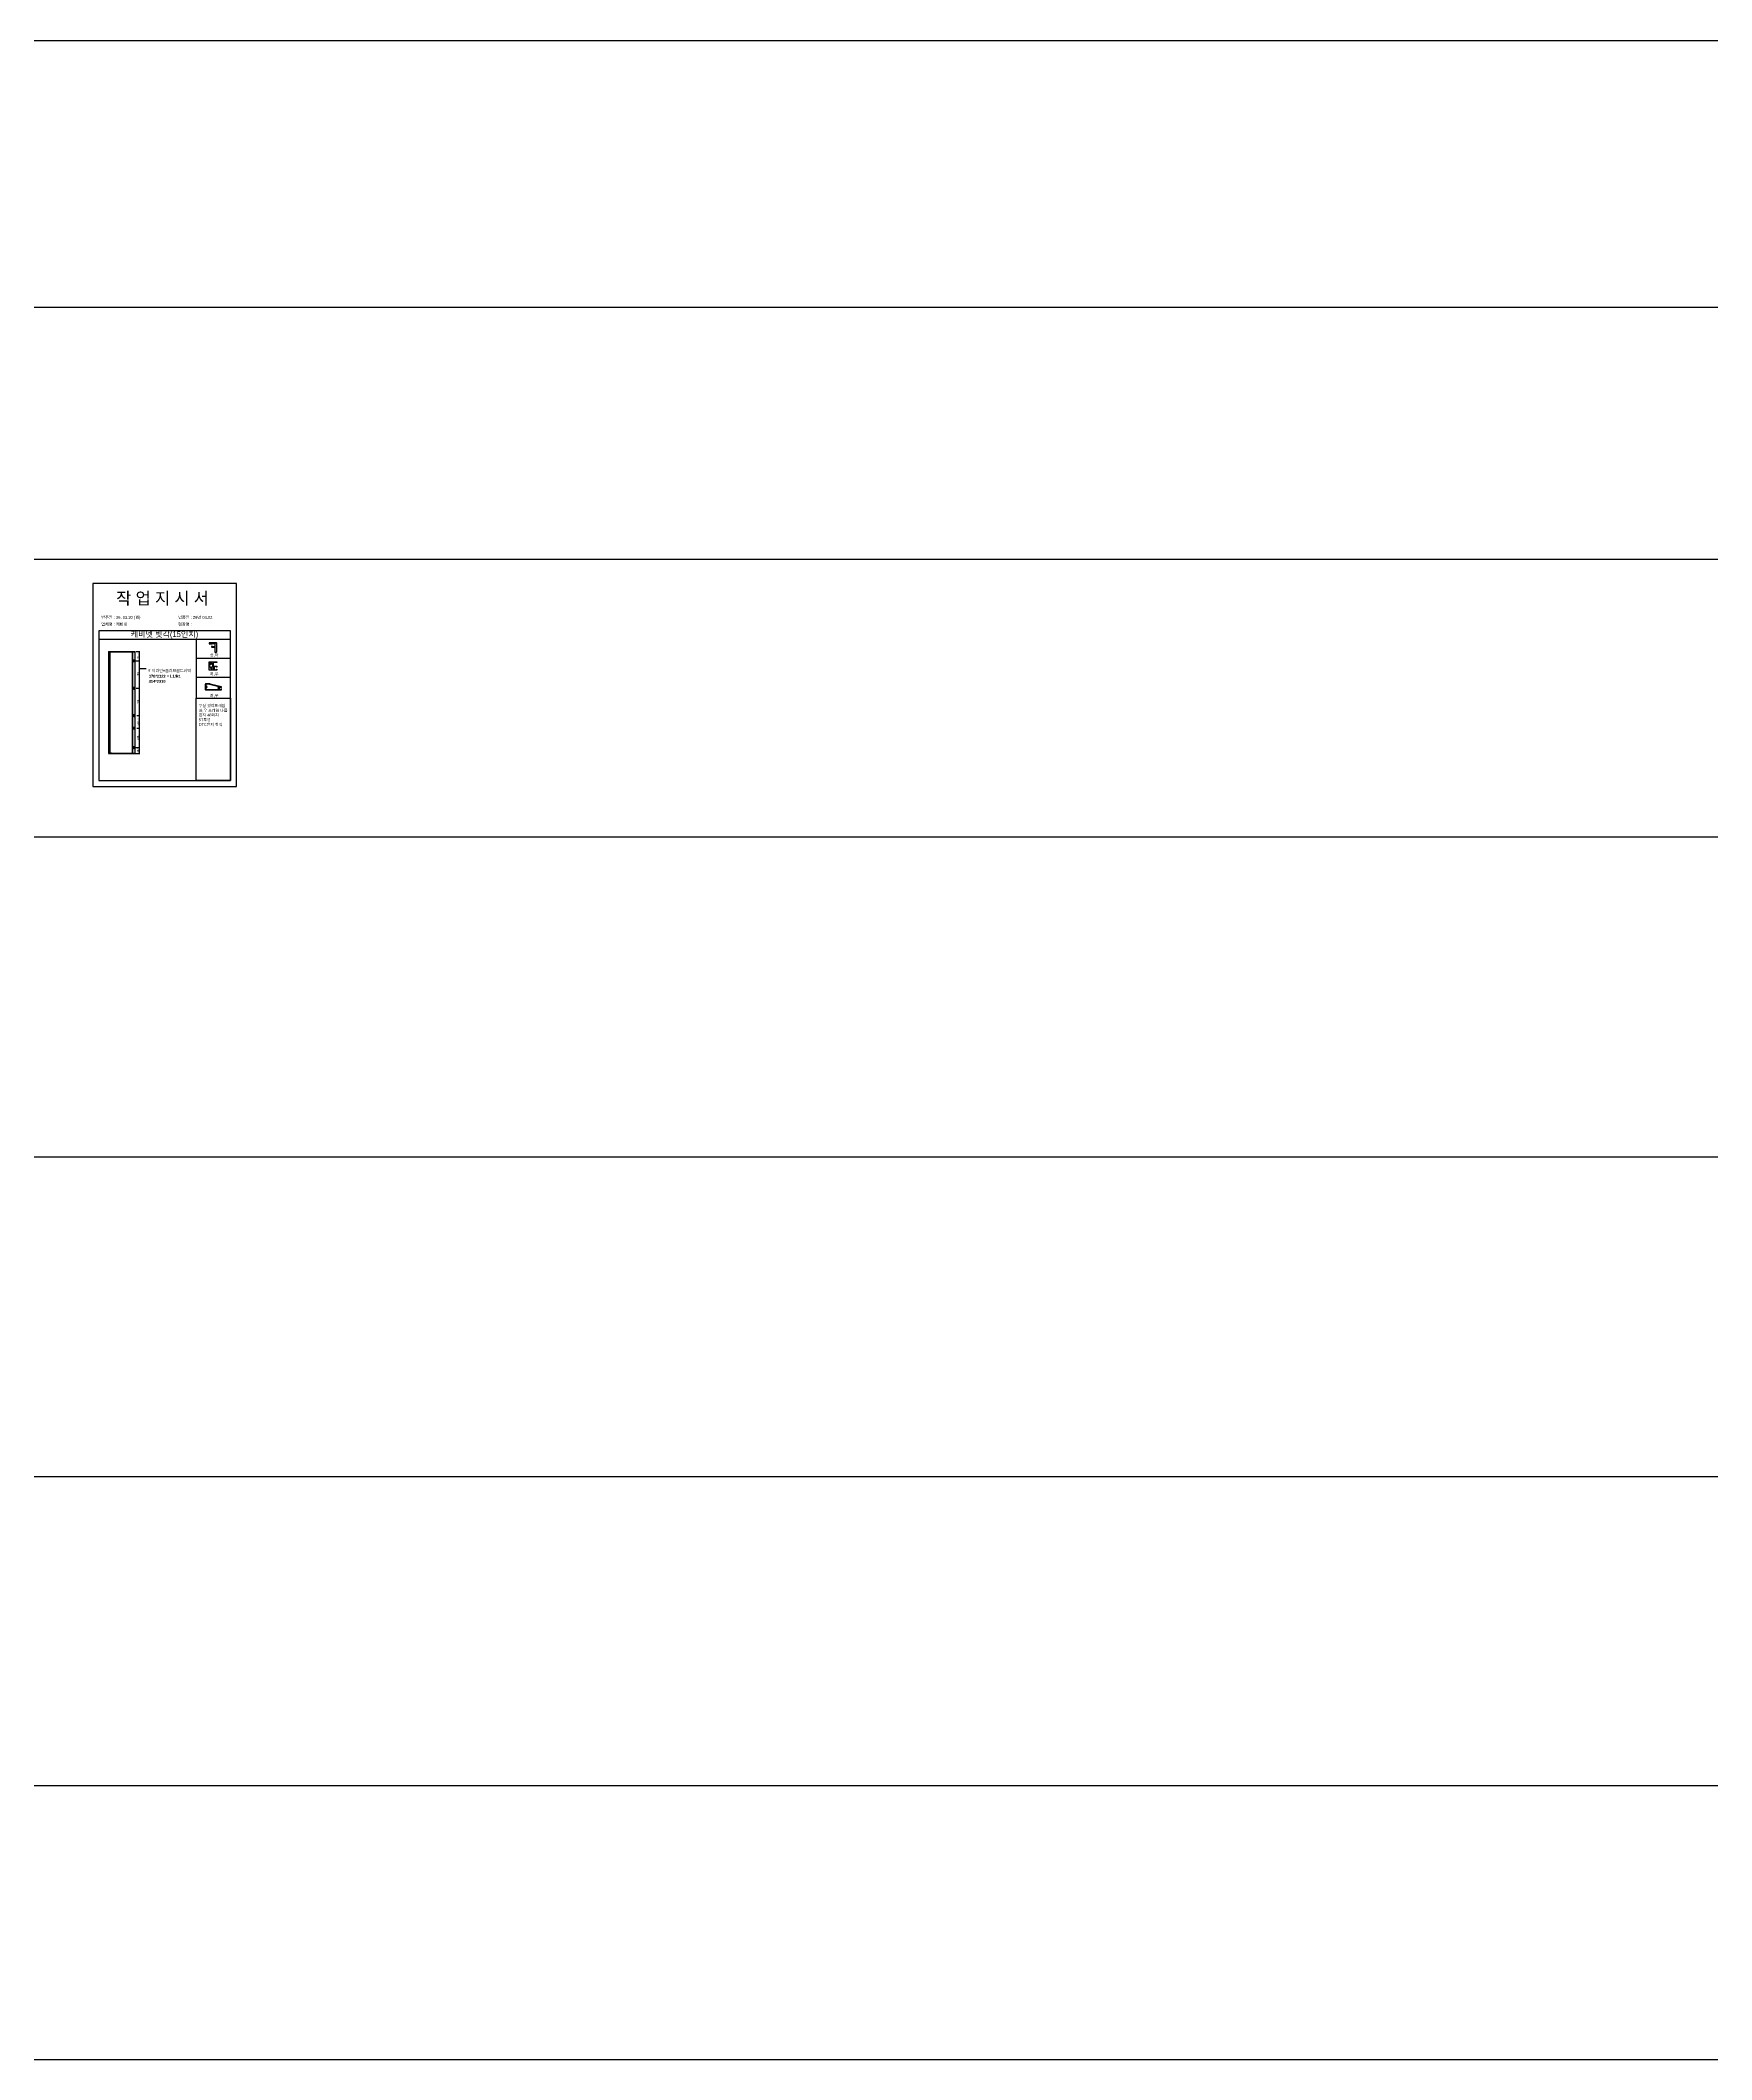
# Model space of a CAD drawing. Header units: millimetres. Extents: x -44117 to 256353, y -2095463 to 65325.
# Drawn here: x 128340 to 151398, y -845203 to -817340 of the extents above; entities that cross this region are included whole.
import ezdxf

# ---------------------------------------------------------------- set-up
doc = ezdxf.new("R2010")
doc.units = ezdxf.units.MM
doc.header["$LTSCALE"] = 10
doc.layers.add('PDF_Geomertry', color=7, linetype='Continuous')
doc.styles.add('MtX_Gulim', font='')
doc.styles.get('MtX_Gulim').set_extended_font_data('Gulim', bold=True)
doc.dimstyles.new('ISO-25', dxfattribs={"dimtxt": 2.5, "dimasz": 2.5, "dimexe": 1, "dimexo": 1, "dimtad": 1, "dimtxsty": 'Standard', "dimblk": 'ARCHTICK', "dimcen": 2.5, "dimadec": 0, "dimazin": 0, "dimtfac": 1, "dimtmove": 0, "dimatfit": 3, "dimfxl": 0, "dimarcsym": 0})

# ---------------------------------------------------------------- blocks, each defined once
blk = doc.blocks.new('_ArchTick')
at = {"color": 0, "linetype": 'ByBlock', "const_width": 0.15}
blk.add_lwpolyline([(-0.5, -0.5), (0.5, 0.5)], dxfattribs=at)
blk = doc.blocks.new('*D5454')
at = {"color": 0, "lineweight": -2}
for p, q in [((129663, -825773), (129713, -825773)), ((129703, -825773), (129703, -825901)), ((129648, -825901), (129713, -825901))]:
    blk.add_line(p, q, dxfattribs=at)
at = {"layer": 'Defpoints', "color": 0}
for p in [(129648, -825773), (129633, -825901), (129703, -825901)]:
    blk.add_point(p, dxfattribs=at)
at = {"color": 0, "lineweight": -2, "xscale": 10, "yscale": 10, "zscale": 10}
for p, rotation in [((129703, -825773), 90), ((129703, -825901), 270)]:
    blk.add_blockref('_ArchTick', p, dxfattribs=dict(at, rotation=rotation))
at = {"color": 0, "insert": (129684, -825837), "char_height": 25, "attachment_point": 5, "rotation": 90}
blk.add_mtext('76.5', dxfattribs=at)
blk = doc.blocks.new('*D5455')
at = {"color": 0, "lineweight": -2}
for p, q in [((129648, -827098), (129713, -827098)), ((129648, -827180), (129713, -827180)), ((129703, -827098), (129703, -827180))]:
    blk.add_line(p, q, dxfattribs=at)
at = {"layer": 'Defpoints', "color": 0}
for p in [(129633, -827098), (129633, -827180), (129703, -827180)]:
    blk.add_point(p, dxfattribs=at)
at = {"color": 0, "lineweight": -2, "xscale": 10, "yscale": 10, "zscale": 10}
for p, rotation in [((129703, -827098), 90), ((129703, -827180), 270)]:
    blk.add_blockref('_ArchTick', p, dxfattribs=dict(at, rotation=rotation))
at = {"color": 0, "insert": (129684, -827139), "char_height": 25, "attachment_point": 5, "rotation": 90}
blk.add_mtext('107', dxfattribs=at)
blk = doc.blocks.new('*D5456')
at = {"color": 0, "lineweight": -2}
for p, q in [((129663, -825901), (129713, -825901)), ((129703, -825901), (129703, -826280)), ((129663, -826280), (129713, -826280))]:
    blk.add_line(p, q, dxfattribs=at)
at = {"layer": 'Defpoints', "color": 0}
for p in [(129648, -825901), (129648, -826280), (129703, -826280)]:
    blk.add_point(p, dxfattribs=at)
at = {"color": 0, "lineweight": -2, "xscale": 10, "yscale": 10, "zscale": 10}
for p, rotation in [((129703, -825901), 90), ((129703, -826280), 270)]:
    blk.add_blockref('_ArchTick', p, dxfattribs=dict(at, rotation=rotation))
at = {"color": 0, "insert": (129684, -826090), "char_height": 25, "attachment_point": 5, "rotation": 90}
blk.add_mtext('704', dxfattribs=at)
blk = doc.blocks.new('*D5457')
at = {"color": 0, "lineweight": -2}
for p, q in [((129663, -826280), (129713, -826280)), ((129703, -826280), (129703, -826657)), ((129669, -826657), (129713, -826657))]:
    blk.add_line(p, q, dxfattribs=at)
at = {"layer": 'Defpoints', "color": 0}
for p in [(129648, -826280), (129654, -826657), (129703, -826657)]:
    blk.add_point(p, dxfattribs=at)
at = {"color": 0, "lineweight": -2, "xscale": 10, "yscale": 10, "zscale": 10}
for p, rotation in [((129703, -826280), 90), ((129703, -826657), 270)]:
    blk.add_blockref('_ArchTick', p, dxfattribs=dict(at, rotation=rotation))
at = {"color": 0, "insert": (129684, -826468), "char_height": 25, "attachment_point": 5, "rotation": 90}
blk.add_mtext('704', dxfattribs=at)
blk = doc.blocks.new('*D5458')
at = {"color": 0, "lineweight": -2}
for p, q in [((129669, -826657), (129713, -826657)), ((129703, -826657), (129703, -826831)), ((129669, -826831), (129713, -826831))]:
    blk.add_line(p, q, dxfattribs=at)
at = {"layer": 'Defpoints', "color": 0}
for p in [(129654, -826657), (129654, -826831), (129703, -826831)]:
    blk.add_point(p, dxfattribs=at)
at = {"color": 0, "lineweight": -2, "xscale": 10, "yscale": 10, "zscale": 10}
for p, rotation in [((129703, -826657), 90), ((129703, -826831), 270)]:
    blk.add_blockref('_ArchTick', p, dxfattribs=dict(at, rotation=rotation))
at = {"color": 0, "insert": (129684, -826744), "char_height": 25, "attachment_point": 5, "rotation": 90}
blk.add_mtext('186.5', dxfattribs=at)
blk = doc.blocks.new('*D5459')
at = {"color": 0, "lineweight": -2}
for p, q in [((129669, -826831), (129713, -826831)), ((129703, -826831), (129703, -827098)), ((129669, -827098), (129713, -827098))]:
    blk.add_line(p, q, dxfattribs=at)
at = {"layer": 'Defpoints', "color": 0}
for p in [(129654, -826831), (129654, -827098), (129703, -827098)]:
    blk.add_point(p, dxfattribs=at)
at = {"color": 0, "lineweight": -2, "xscale": 10, "yscale": 10, "zscale": 10}
for p, rotation in [((129703, -826831), 90), ((129703, -827098), 270)]:
    blk.add_blockref('_ArchTick', p, dxfattribs=dict(at, rotation=rotation))
at = {"color": 0, "insert": (129684, -826964), "char_height": 25, "attachment_point": 5, "rotation": 90}
blk.add_mtext('544', dxfattribs=at)

msp = doc.modelspace()

# ---------------------------------------------------------------- linework, layer by layer
at = {"color": 1}
for p, q in [((104053.93808, -817340.04975), (196323.08494, -817340.04975)), ((104053.93808, -817340.04975), (196323.08494, -817340.04975)), ((104053.93808, -821019.04767), (196323.08494, -821019.04767)), ((104053.93808, -821019.04767), (196323.08494, -821019.04767)), ((104260.77588, -824496.50817), (196529.92274, -824496.50817)), ((104260.77588, -824496.50817), (196529.92274, -824496.50817)), ((104260.77588, -828329.70311), (196529.92274, -828329.70311)), ((104260.77588, -828329.70311), (196529.92274, -828329.70311)), ((104260.77588, -832747.09496), (196529.92274, -832747.09496)), ((104260.77588, -832747.09496), (196529.92274, -832747.09496)), ((104260.77588, -837157.61327), (196529.92274, -837157.61327)), ((104260.77588, -837157.61327), (196529.92274, -837157.61327)), ((104260.77588, -841419.33311), (196529.92274, -841419.33311)), ((104260.77588, -841419.33311), (196529.92274, -841419.33311)), ((104260.77588, -845202.69323), (196529.92274, -845202.69323)), ((104260.77588, -845202.69323), (196529.92274, -845202.69323)), ((106472.62401, -845202.69323), (198741.77087, -845202.69323)), ((106472.62401, -845202.69323), (198741.77087, -845202.69323))]:
    msp.add_line(p, q, dxfattribs=at)
for p, q in [((130963.18994, -825487.19001), (129147.68955, -825487.19001)), ((130963.18994, -825605.07965), (129147.68955, -825605.07965)), ((130669.41457, -825655.14034), (130771.46074, -825655.14034)), ((130747.72907, -825779.73158), (130771.46074, -825779.73158)), ((129798.79809, -826012.62077), (129709.0924, -826012.62077)), ((130489.57601, -825866.07795), (130963.18994, -825866.07795)), ((130489.57601, -826127.01166), (130963.18994, -826127.01166))]:
    msp.add_line(p, q)
for points in [[(129065.1668, -827633.7602), (131045.71268, -827633.7602), (131045.71268, -824832.70245), (129065.1668, -824832.70245)], [(130963.18994, -825605.07965), (130489.57601, -825605.07965), (130489.57601, -826417.49048), (130963.18994, -826417.49048)], [(130963.18994, -827551.23745), (130489.57601, -827551.23745), (130489.57601, -826417.49048), (130963.18994, -826417.49048)]]:
    msp.add_lwpolyline(points, close=True)
msp.add_lwpolyline([(129147.68955, -825487.19001), (129147.68955, -827551.23745), (130963.18994, -827551.23745), (130963.18994, -825487.19001)])
for points in [[(130744.76261, -825706.16342), (130710.3517, -825706.16342), (130710.3517, -825702.01038, 0.4142135624), (130708.57182, -825700.2305), (130705.01207, -825700.2305, 0.4142135624), (130703.2322, -825702.01038), (130703.2322, -825710.31646, 0.4142135624), (130705.01207, -825712.09634), (130744.76261, -825712.09634), (130744.76261, -825776.76512, 0.4142135624), (130747.72907, -825779.73158), (130771.46074, -825779.73158, 0.4142135624), (130774.42719, -825776.76512), (130774.42719, -825658.1068, 0.4142135624), (130771.46074, -825655.14034), (130669.41457, -825655.14034, 0.4142135624), (130667.6347, -825656.92021), (130667.6347, -825666.41288, 0.4142135623), (130669.41457, -825668.19276), (130710.3517, -825668.19276), (130710.3517, -825662.25984), (130744.76261, -825662.25984), (130744.76261, -825706.16342)], [(130619.70798, -826220.41567, 0.4142135624), (130615.63045, -826224.4932), (130615.63045, -826297.88877, 0.4142135624), (130619.70798, -826301.9663), (130838.67143, -826301.9663, 0.4142135624), (130839.89469, -826300.74304), (130839.89469, -826292.99573), (130835.00165, -826292.99573), (130835.00165, -826297.07326), (130813.39074, -826297.07326), (130813.39074, -826266.89953), (130835.00165, -826266.89953), (130835.00165, -826270.97706), (130839.89469, -826270.97706), (130839.89469, -826261.19098), (130680.87096, -826224.4932), (130680.87086, -826221.62334, 0.4179291142), (130679.6477, -826220.41567), (130619.70798, -826220.41567)], [(130620.52349, -826225.3087), (130620.52349, -826249.42958, 0.5888435535), (130623.6416, -826251.1592, -0.348452388), (130638.24546, -826252.81182, -1), (130634.79292, -826256.27906, 0.6674110335), (130622.97001, -826261.19098, 0.6674110338), (130634.79292, -826266.10291, -1.0000000005), (130638.24546, -826269.57015, -0.3484523877), (130623.6416, -826271.22276, 0.5888435532), (130620.52349, -826272.95238), (130620.52349, -826297.07326), (130705.33615, -826297.07326), (130705.33615, -826296.25775, -0.4142135624), (130706.55941, -826295.0345), (130748.96574, -826295.0345, -0.4142135624), (130750.189, -826296.25775), (130750.189, -826297.07326), (130808.4977, -826297.07326), (130808.4977, -826285.18498, 0.5888435535), (130805.37959, -826283.45536, -0.348452388), (130790.77572, -826281.80274, -1.0000000001), (130794.22827, -826278.3355, 0.6674110337), (130806.05118, -826273.42358, 0.6674110335), (130794.22827, -826268.51166, -0.9999999999), (130790.77572, -826265.04442, -0.2013590238), (130799.25575, -826261.59952, 0.7810459571), (130801.15884, -826258.39286), (130674.75466, -826227.92621), (130674.75466, -826226.53196, 0.4142135624), (130673.5314, -826225.3087), (130620.52349, -826225.3087)]]:
    msp.add_lwpolyline(points, format="xyb")
for points in [[(130776.46164, -826028.62126, -0.4142135624), (130774.76267, -826030.32023), (130670.55908, -826030.32023, -0.4142135624), (130668.86011, -826028.62126), (130668.86011, -825918.75443, -0.4142135624), (130670.55908, -825917.05546), (130774.76267, -825917.05546, -0.4142135624), (130776.46164, -825918.75443), (130776.46164, -825922.15238, -0.4142135624), (130774.76267, -825923.85135), (130725.98584, -825923.85135), (130724.85319, -825924.984), (130725.35081, -825925.48161, -0.4142135624), (130725.35081, -825927.88432), (130724.85319, -825928.38194), (130725.35081, -825928.87956, -0.4142135624), (130725.35081, -825931.28227), (130724.85319, -825931.77988), (130725.35081, -825932.2775, -0.4142135624), (130725.35081, -825934.68021), (130724.85319, -825935.17783), (130725.35081, -825935.67544, -0.4142135624), (130725.35081, -825938.07815), (130724.85319, -825938.57577), (130725.35081, -825939.07339, -0.4142135624), (130725.35081, -825941.47609), (130724.85319, -825941.97371), (130725.35081, -825942.47133, -0.4142135624), (130725.35081, -825944.87404), (130724.85319, -825945.37165), (130725.35081, -825945.86927, -0.4142135624), (130725.35081, -825948.27198), (130724.85319, -825948.7696), (130725.35081, -825949.26721, -0.4142135624), (130725.35081, -825951.66992), (130724.85319, -825952.16754), (130725.35081, -825952.66516, -0.4142135624), (130725.35081, -825955.06787), (130724.85319, -825955.56548), (130725.35081, -825956.0631, -0.4142135624), (130725.35081, -825958.46581), (130724.85319, -825958.96343), (130725.35081, -825959.46104, -0.4142135624), (130725.35081, -825961.86375), (130724.85319, -825962.36137), (130725.35081, -825962.85899, -0.4142135624), (130725.35081, -825965.2617), (130724.85319, -825965.75931), (130725.35081, -825966.25693, -0.4142135624), (130725.35081, -825968.65964), (130724.85319, -825969.15726), (130725.35081, -825969.65487, -0.4142135624), (130725.35081, -825972.05758), (130724.85319, -825972.5552), (130725.98584, -825973.68785), (130774.76267, -825973.68785, -0.4142135624), (130776.46164, -825975.38682), (130776.46164, -825985.58065, -0.4142135624), (130774.76267, -825987.27962), (130771.36473, -825987.27962, -0.4142135624), (130769.66576, -825985.58065), (130769.66576, -825981.61638), (130739.65059, -825981.61638), (130739.65059, -826023.52434), (130769.66576, -826023.52434), (130769.66576, -826019.56008, -0.4142135624), (130771.36473, -826017.86111), (130774.76267, -826017.86111, -0.4142135624), (130776.46164, -826019.56008)], [(130719.75628, -825942.30972, 0.9336671815), (130714.57809, -825941.95404, -0.1629476092), (130709.94668, -825951.29682, -1), (130705.13107, -825946.50162, 0.6674110338), (130698.30895, -825930.08091), (130698.30895, -825930.08091, 0.6674110335), (130691.48684, -825946.50162, -1), (130686.67123, -825951.29682, -0.155566878), (130682.1112, -825942.42147, 0.9202838951), (130675.656, -825942.95834), (130675.656, -825982.83714, 0.4142135624), (130677.35497, -825984.53611), (130683.9151, -825984.5361, -0.3056194544), (130685.49012, -825985.59797, 0.4660008128), (130689.61422, -825986.93836, -0.348452388), (130709.89736, -825989.23367, -1), (130705.10216, -825994.04928, 0.6674110335), (130688.68145, -826000.87139), (130688.68145, -826000.87139, 0.6674110338), (130705.10216, -826007.6935, -1), (130709.89736, -826012.50912, -0.1555668778), (130701.02201, -826017.06914, 0.920283895), (130701.55888, -826023.52434), (130732.85471, -826023.52434), (130732.85471, -825981.61638), (130722.5879, -825981.61638, -0.4142135624), (130719.75628, -825978.78476)]]:
    msp.add_lwpolyline(points, format="xyb", close=True)
at = {"layer": 'PDF_Geomertry', "lineweight": 25}
for p, q in [((129289.99874, -827175.90787), (129289.99874, -825776.58884)), ((129294.04918, -825776.58884), (129294.04918, -827175.90787)), ((129296.47936, -825772.94353), (129296.47936, -827175.90787)), ((129313.89226, -825776.58884), (129317.94269, -825776.58884)), ((129317.94269, -825776.58884), (129317.94269, -825776.58884)), ((129320.37288, -827175.90787), (129279.46411, -827175.90787)), ((129279.46411, -827175.90787), (129648.4545, -827175.90787)), ((129317.94269, -827175.90787), (129313.89226, -827175.90787))]:
    msp.add_line(p, q, dxfattribs=at)
for points in [[(129279.4639, -825772.94353), (129648.4545, -825772.94353)], [(129279.4639, -825776.58884), (129648.4545, -825776.58884)], [(129648.45465, -827179.9583), (129279.46411, -827179.9583), (129648.4545, -827179.9583), (129648.4545, -825772.94343)], [(129279.46411, -825772.94353), (129279.46411, -827179.9583)], [(129607.54557, -825772.94353), (129607.54557, -827175.90808)], [(129624.96221, -825901.08249), (129626.98743, -825901.08249)], [(129628.60757, -825901.08249), (129637.9235, -825901.08249)], [(129632.658, -825880.83054), (129632.658, -825890.95651)], [(129632.658, -825892.57671), (129632.658, -825894.60182)], [(129632.658, -825896.62704), (129632.658, -825905.94297)], [(129632.658, -825907.56316), (129632.658, -825909.58827)], [(129632.658, -825911.61349), (129632.658, -825921.33444)], [(129639.94866, -825901.08249), (129641.97388, -825901.08249)], [(129643.59407, -825901.08249), (129653.72005, -825901.08249)], [(129648.4545, -827179.9583), (129648.4545, -827097.73542), (129648.4545, -826077.93778), (129648.4545, -825896.48036)], [(129613.21609, -826279.72795), (129623.34207, -826279.72795)], [(129624.96221, -826279.72795), (129626.98743, -826279.72795)], [(129628.60757, -826279.72795), (129637.9235, -826279.72795)], [(129632.658, -826259.476), (129632.658, -826269.60197)], [(129632.658, -826271.22206), (129632.658, -826273.24738)], [(129632.658, -826275.2725), (129632.658, -826284.58843)], [(129632.658, -826286.20852), (129632.658, -826288.23384)], [(129632.658, -826289.85393), (129632.658, -826299.9799)], [(129639.94866, -826279.72795), (129641.97388, -826279.72795)], [(129643.59407, -826279.72795), (129653.72005, -826279.72795)], [(129613.21609, -826657.058), (129623.34207, -826657.058)], [(129624.96221, -826657.058), (129626.98743, -826657.058)], [(129628.60757, -826657.058), (129637.9235, -826657.058)], [(129632.658, -826636.80604), (129632.658, -826646.93202)], [(129632.658, -826648.55211), (129632.658, -826650.57743)], [(129632.658, -826652.60254), (129632.658, -826661.91847)], [(129632.658, -826663.53856), (129632.658, -826665.56388)], [(129632.658, -826667.18397), (129632.658, -826677.30995)], [(129639.94866, -826657.058), (129641.97388, -826657.058)], [(129643.59407, -826657.058), (129653.72005, -826657.058)], [(129613.21609, -826830.57473), (129623.34207, -826830.57473)], [(129624.96221, -826830.57473), (129626.98743, -826830.57473)], [(129628.60757, -826830.57473), (129637.9235, -826830.57473)], [(129632.658, -826810.32278), (129632.658, -826820.44876)], [(129632.658, -826822.06885), (129632.658, -826824.09417)], [(129632.658, -826826.11928), (129632.658, -826835.43521)], [(129632.658, -826837.0553), (129632.658, -826839.08062)], [(129632.658, -826840.70071), (129632.658, -826850.82669)], [(129639.94866, -826830.57473), (129641.97388, -826830.57473)], [(129643.59407, -826830.57473), (129653.72005, -826830.57473)], [(129613.21609, -827097.73542), (129623.34207, -827097.73542)], [(129624.96221, -827097.73542), (129626.98743, -827097.73542)], [(129628.60757, -827097.73542), (129637.9235, -827097.73542)], [(129632.658, -827077.48347), (129632.658, -827087.60945)], [(129632.658, -827089.22954), (129632.658, -827091.25486)], [(129632.658, -827093.27997), (129632.658, -827102.5959)], [(129632.658, -827104.21599), (129632.658, -827106.24131)], [(129632.658, -827107.8614), (129632.658, -827117.98738)], [(129639.94866, -827097.73542), (129641.97388, -827097.73542)], [(129643.59407, -827097.73542), (129653.72005, -827097.73542)]]:
    msp.add_lwpolyline(points, dxfattribs=at)
for points in [[(129610.38083, -825776.58884), (129610.38083, -827175.90787), (129614.43126, -827175.90787), (129614.43126, -825776.58884), (129610.38083, -825776.58884)], [(129619.69666, -825901.08249), (129620.50676, -825897.03206), (129622.1269, -825893.38675), (129624.96216, -825890.55149), (129628.60752, -825888.9313), (129632.6579, -825888.12125), (129636.70828, -825888.9313), (129640.35363, -825890.55149), (129643.18895, -825893.38675), (129645.21411, -825897.03206), (129646.02421, -825901.08249), (129645.21411, -825905.13292), (129643.18895, -825908.77823), (129640.35363, -825911.61349), (129636.70828, -825913.6387), (129632.6579, -825914.04373), (129628.60752, -825913.6387), (129624.96216, -825911.61349), (129622.1269, -825908.77823), (129620.50676, -825905.13292), (129619.69666, -825901.08249)], [(129624.55734, -825884.47595), (129624.96236, -825883.6659), (129625.77246, -825883.26088), (129626.58256, -825883.6659), (129626.98758, -825884.47595), (129626.58256, -825885.28599), (129625.77246, -825885.69101), (129624.96236, -825885.28599), (129624.55734, -825884.47595)], [(129624.55734, -825918.09416), (129624.96236, -825917.28411), (129625.77246, -825916.87909), (129626.58256, -825917.28411), (129626.98758, -825918.09416), (129626.58256, -825918.9042), (129625.77246, -825918.9042), (129624.96236, -825918.9042), (129624.55734, -825918.09416)], [(129619.69666, -826279.72795), (129620.50676, -826275.67752), (129622.1269, -826272.03211), (129624.96216, -826269.19695), (129628.60752, -826267.17184), (129632.6579, -826266.76661), (129636.70828, -826267.17184), (129640.35363, -826269.19695), (129643.18895, -826272.03211), (129645.21411, -826275.67752), (129646.02421, -826279.72795), (129645.21411, -826283.77838), (129643.18895, -826287.42379), (129640.35363, -826290.25895), (129636.70828, -826292.28406), (129632.6579, -826292.68929), (129628.60752, -826292.28406), (129624.96216, -826290.25895), (129622.1269, -826287.42379), (129620.50676, -826283.77838), (129619.69666, -826279.72795)], [(129624.55734, -826263.1212), (129624.96236, -826262.31116), (129625.77246, -826261.90613), (129626.58256, -826262.31116), (129626.98758, -826263.1212), (129626.58256, -826263.93125), (129625.77246, -826263.93125), (129624.96236, -826263.93125), (129624.55734, -826263.1212)], [(129624.55734, -826296.33449), (129624.96236, -826295.92947), (129625.77246, -826295.52445), (129626.58256, -826295.92947), (129626.98758, -826296.33449), (129626.58256, -826297.14454), (129625.77246, -826297.54956), (129624.96236, -826297.14454), (129624.55734, -826296.33449)], [(129619.69666, -826657.058), (129620.50676, -826653.00757), (129622.1269, -826649.36216), (129624.96216, -826646.527), (129628.60752, -826644.50189), (129632.6579, -826644.09666), (129636.70828, -826644.50189), (129640.35363, -826646.527), (129643.18895, -826649.36216), (129645.21411, -826653.00757), (129646.02421, -826657.058), (129645.21411, -826661.10843), (129643.18895, -826664.75384), (129640.35363, -826667.589), (129636.70828, -826669.61411), (129632.6579, -826670.01934), (129628.60752, -826669.61411), (129624.96216, -826667.589), (129622.1269, -826664.75384), (129620.50676, -826661.10843), (129619.69666, -826657.058)], [(129624.55734, -826640.45125), (129624.96236, -826639.6412), (129625.77246, -826639.23618), (129626.58256, -826639.6412), (129626.98758, -826640.45125), (129626.58256, -826641.26129), (129625.77246, -826641.26129), (129624.96236, -826641.26129), (129624.55734, -826640.45125)], [(129624.55734, -826673.66454), (129624.96236, -826673.25952), (129625.77246, -826672.8545), (129626.58256, -826673.25952), (129626.98758, -826673.66454), (129626.58256, -826674.47459), (129625.77246, -826674.87961), (129624.96236, -826674.47459), (129624.55734, -826673.66454)], [(129619.69666, -826830.57473), (129620.50676, -826826.5243), (129622.1269, -826822.87889), (129624.96216, -826820.04374), (129628.60752, -826818.01862), (129632.6579, -826817.61339), (129636.70828, -826818.01862), (129640.35363, -826820.04374), (129643.18895, -826822.87889), (129645.21411, -826826.5243), (129646.02421, -826830.57473), (129645.21411, -826834.62517), (129643.18895, -826838.27057), (129640.35363, -826841.10573), (129636.70828, -826843.13085), (129632.6579, -826843.53607), (129628.60752, -826843.13085), (129624.96216, -826841.10573), (129622.1269, -826838.27057), (129620.50676, -826834.62517), (129619.69666, -826830.57473)], [(129624.55734, -826813.96798), (129624.96236, -826813.15794), (129625.77246, -826812.75292), (129626.58256, -826813.15794), (129626.98758, -826813.96798), (129626.58256, -826814.77803), (129625.77246, -826814.77803), (129624.96236, -826814.77803), (129624.55734, -826813.96798)], [(129624.55734, -826847.18128), (129624.96236, -826846.77625), (129625.77246, -826846.37123), (129626.58256, -826846.77625), (129626.98758, -826847.18128), (129626.58256, -826847.99132), (129625.77246, -826848.39635), (129624.96236, -826847.99132), (129624.55734, -826847.18128)], [(129619.69666, -827097.73542), (129620.50676, -827093.68499), (129622.1269, -827090.03958), (129624.96216, -827087.20443), (129628.60752, -827085.17931), (129632.6579, -827084.77408), (129636.70828, -827085.17931), (129640.35363, -827087.20443), (129643.18895, -827090.03958), (129645.21411, -827093.68499), (129646.02421, -827097.73542), (129645.21411, -827101.78586), (129643.18895, -827105.43127), (129640.35363, -827108.26642), (129636.70828, -827110.29154), (129632.6579, -827110.69676), (129628.60752, -827110.29154), (129624.96216, -827108.26642), (129622.1269, -827105.43127), (129620.50676, -827101.78586), (129619.69666, -827097.73542)], [(129624.55734, -827081.12868), (129624.96236, -827080.31863), (129625.77246, -827079.91361), (129626.58256, -827080.31863), (129626.98758, -827081.12868), (129626.58256, -827081.93872), (129625.77246, -827081.93872), (129624.96236, -827081.93872), (129624.55734, -827081.12868)], [(129624.55734, -827114.34197), (129624.96236, -827113.93695), (129625.77246, -827113.53192), (129626.58256, -827113.93695), (129626.98758, -827114.34197), (129626.58256, -827115.15201), (129625.77246, -827115.55704), (129624.96236, -827115.15201), (129624.55734, -827114.34197)]]:
    msp.add_lwpolyline(points, close=True, dxfattribs=at)

# ---------------------------------------------------------------- texts
at = {"linetype": 'Continuous', "style": 'MtX_Gulim'}
for s, height, p in [('상,하', 39.271262, (130679.77021, -825841.0966)), ('헤어라인+올리브골드피막', 39.2712622, (129828.0997, -826057.00235)), ('378*2322 = L1/R1', 39.2712622, (129835.73756, -826133.83206)), ('좌,우', 39.271262, (130679.77021, -826101.74715)), ('좌,우', 39.271262, (130679.77021, -826400.5396))]:
    msp.add_text(s, height=height, dxfattribs=at).set_placement(p)
at = {"color": 242, "linetype": 'Continuous', "true_color": 0xcd2027, "style": 'MtX_Gulim'}
msp.add_text('314*2310', height=39.271262, dxfattribs=at).set_placement((129834.27564, -826203.43183))
at = {"attachment_point": 1}
for s, width, gutter_width, heights, insert, char_height in [('{\\fGulim|b0|i0|c129|p50;작 업 지 시 서}', 3898.9872873, 14.7362, [-183.72574], (129386.77752, -824955.49926), 165.0454901), ('\\pt11;{\\fGulim|b0|i0|c129|p50;발주일 : 26. 03.30 (월)}', 3898.9872873, 14.7362, [40.67678], (129180.22385, -825281.72395), 40.4361451), ('{\\fGulim|b0|i0|c129|p50;납품일 : 26년 04.02}', 3898.9872873, 14.7362, [41.36774], (130241.20461, -825281.72395), 40.4361451), ('{\\fGulim|b0|i0|c129|p50;업체명 : 케비넷}', 3898.9872873, 14.7362, [42.57324], (129180.22385, -825376.80923), 40.4361451), ('{\\fGulim|b0|i0|c129|p50;케비넷 빗각(15인치)}', 1882.7812357, 7.11596, [-100.28675], (129585.23661, -825493.70779), 79.6987856), ('{\\fGulim|b0|i0|c129|p50;현장명 :}', 3898.9872873, 14.7362, [45.12049], (130241.20461, -825376.80923), 40.4361451), ('{\\f굴림|b0|i0|c129|p50;우성 빗각프레임\\P좌,우 프레임 다름\\P힌지 48피치\\P5T투명\\PDTC힌지 합적}', 11769.5052121, 151.36626, [-309.9654], (130525.38798, -826500.45556), 38.9227538)]:
    msp.add_mtext_dynamic_manual_height_columns(s, width=width, gutter_width=gutter_width, heights=heights, dxfattribs=dict(at, insert=insert, char_height=char_height))

# ---------------------------------------------------------------- dimensions: what is measured, and where the dimension line sits
dim = msp.add_linear_dim(base=(129703.0054, -825901.08249), p1=(129648.4545, -825772.94353), p2=(129632.658, -825901.08249), angle=90, text='76.5', dimstyle='ISO-25', override={"dimscale": 10, "dimasz": 1, "dimexo": 1.5, "dimtxsty": 'Standard'})
dim.commit()
dim.dimension.update_dxf_attribs({"geometry": '*D5454', "text_midpoint": (129703.0054, -825837.01301), "dimtype": 160})
for base, p1, p2, text, override, picture, middle in [((129703.0054, -826279.72795), (129648.4545, -825901.08249), (129648.4545, -826279.72795), '704', {"dimscale": 10, "dimasz": 1, "dimexo": 1.5, "dimtxsty": 'Standard'}, '*D5456', (129684.2554, -826090.40522)), ((129703.0054, -826657.058), (129648.4545, -826279.72795), (129653.72005, -826657.058), '704', {"dimscale": 10, "dimasz": 1, "dimexo": 1.5, "dimtxsty": 'Standard', "dimtmove": 1}, '*D5457', (129684.2554, -826468.39297)), ((129703.0054, -826830.57473), (129653.72005, -826657.058), (129653.72005, -826830.57473), '186.5', {"dimscale": 10, "dimasz": 1, "dimexo": 1.5, "dimtxsty": 'Standard', "dimtmove": 1}, '*D5458', (129684.2554, -826743.81637)), ((129703.0054, -827097.73542), (129653.72005, -826830.57473), (129653.72005, -827097.73542), '544', {"dimscale": 10, "dimasz": 1, "dimexo": 1.5, "dimtxsty": 'Standard', "dimtmove": 1}, '*D5459', (129684.2554, -826964.15508)), ((129703.0054, -827179.9583), (129632.658, -827097.73542), (129632.658, -827179.9583), '107', {"dimscale": 10, "dimasz": 1, "dimexo": 1.5, "dimtxsty": 'Standard'}, '*D5455', (129684.2554, -827138.84686))]:
    dim = msp.add_linear_dim(base=base, p1=p1, p2=p2, angle=90, text=text, dimstyle='ISO-25', override=override)
    dim.commit()
    dim.dimension.update_dxf_attribs({"geometry": picture, "text_midpoint": middle})

doc.saveas('drawing.dxf')
